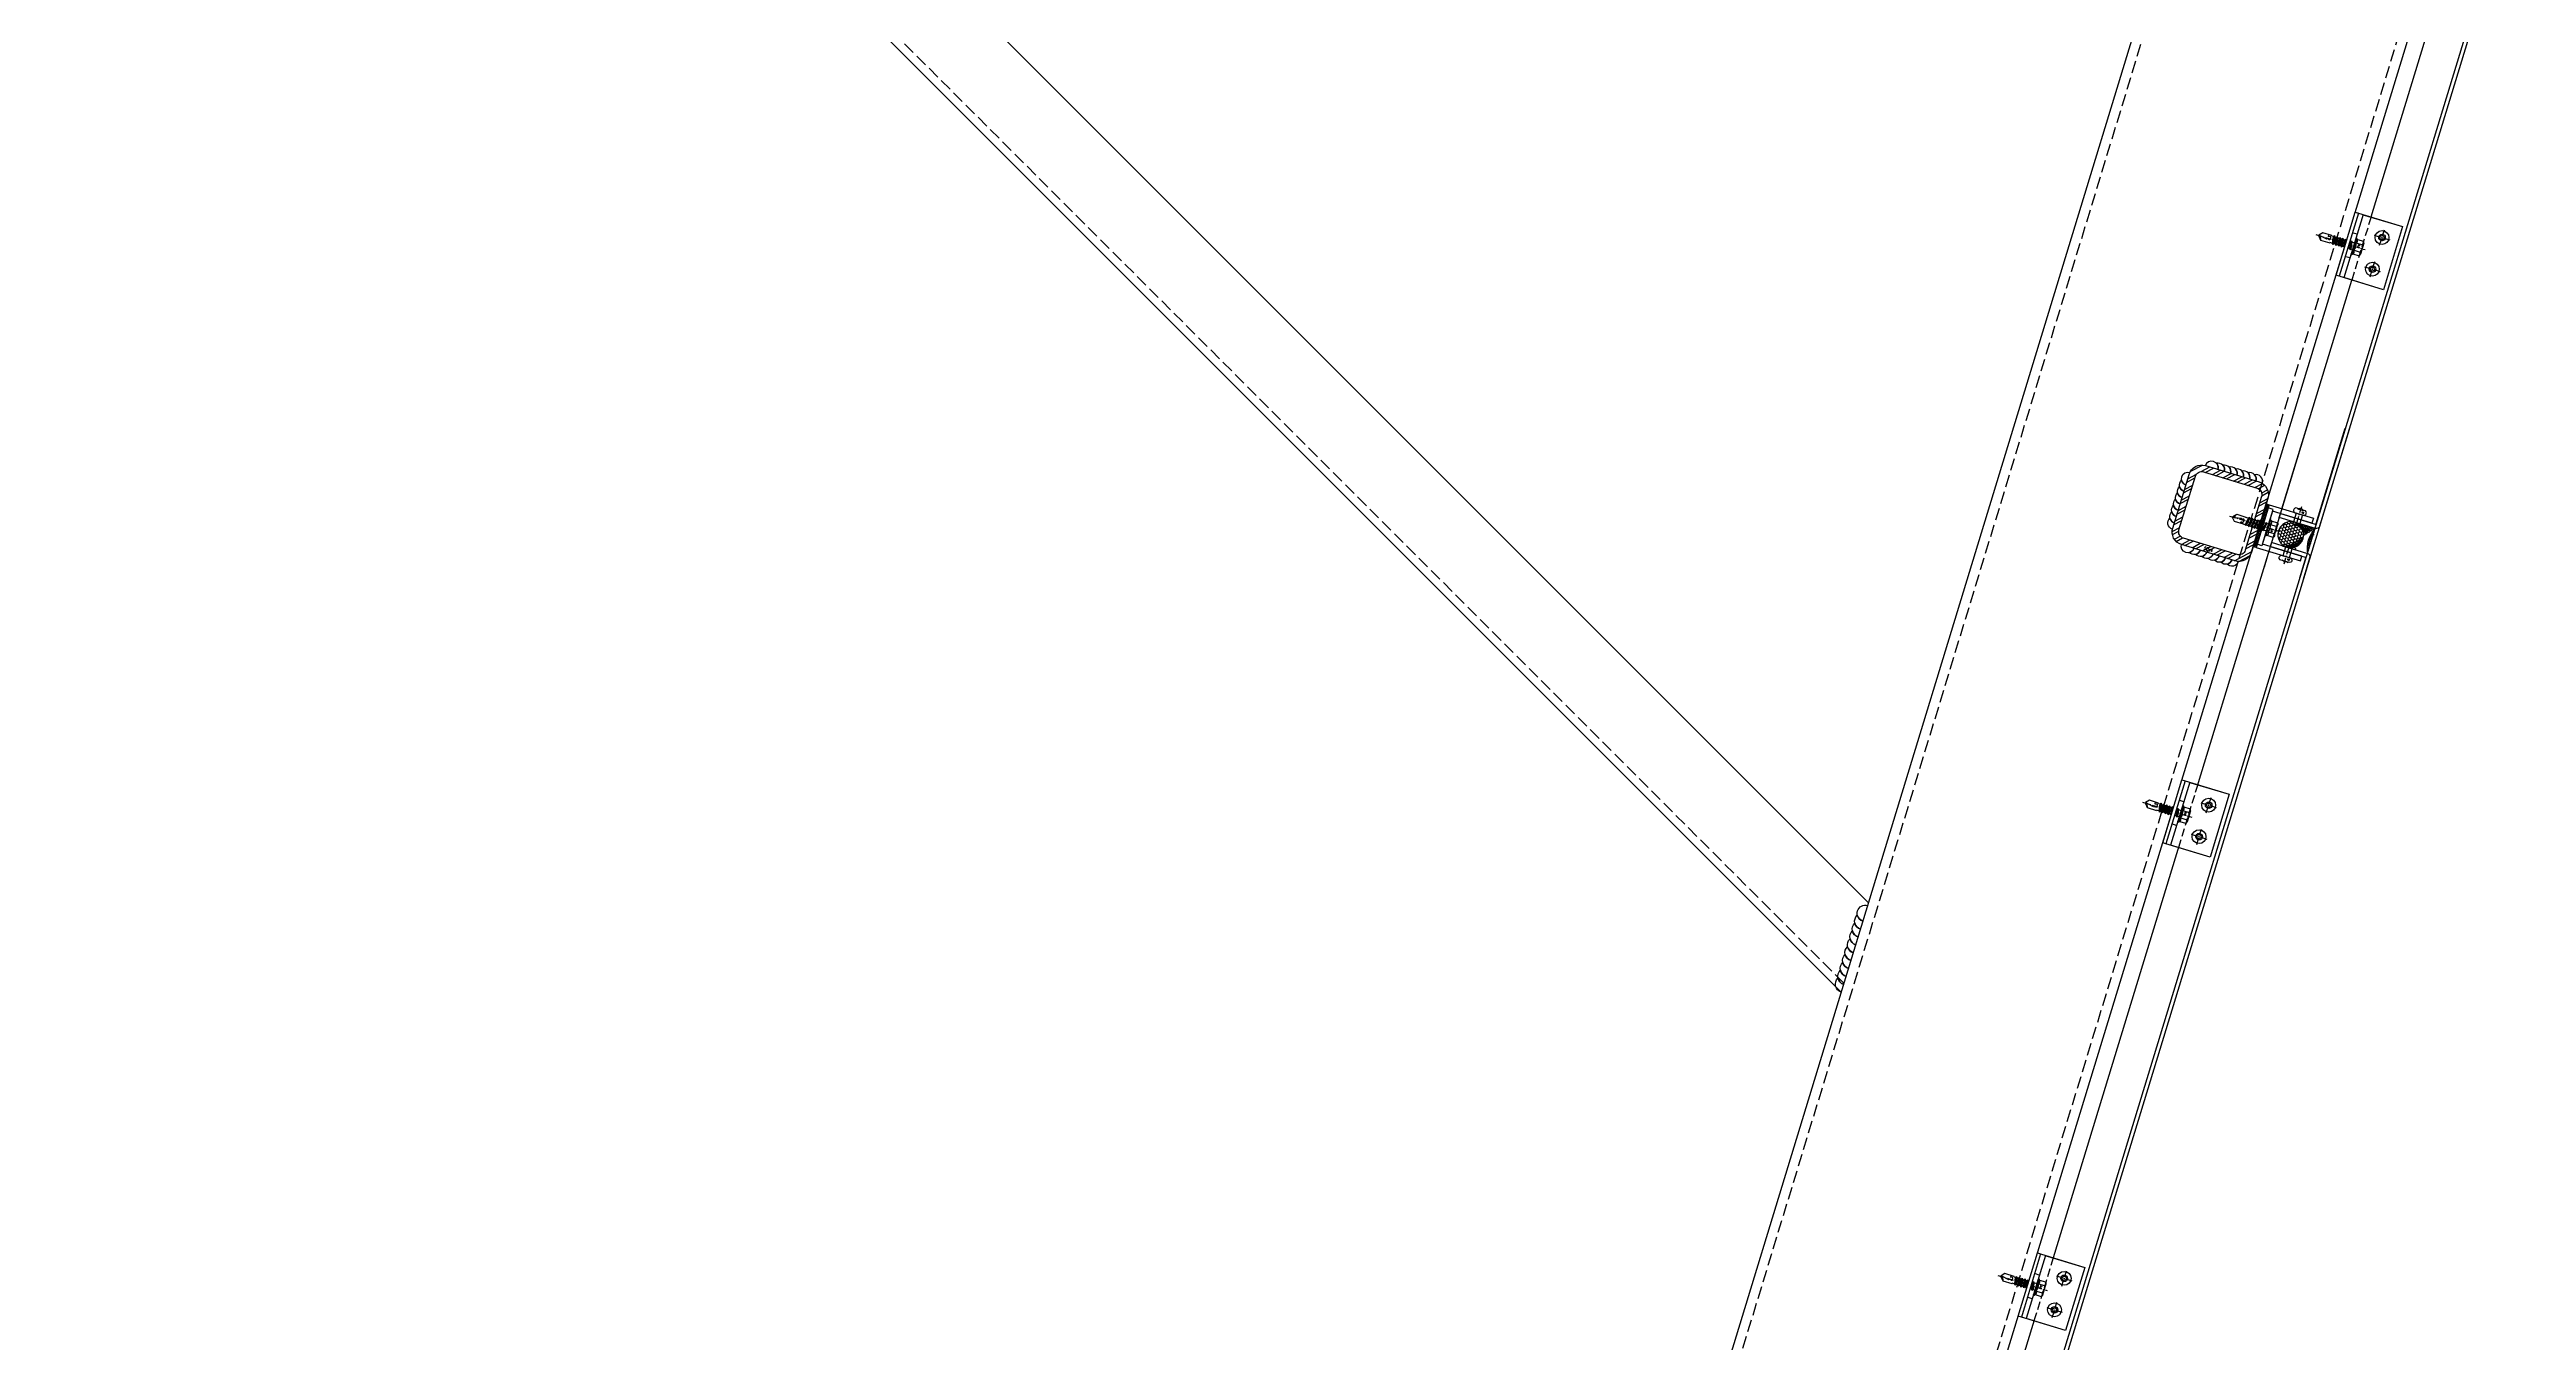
# Model space of a CAD drawing. Extents: x 220580 to 2027826, y -309201 to 71987.
# Drawn here: x 290165 to 291667, y -154765 to -153981 of the extents above; entities that cross this region are included whole.
import ezdxf
from ezdxf.enums import TextEntityAlignment as Align

# ---------------------------------------------------------------- set-up
doc = ezdxf.new("R2010")
doc.units = 0
for name, pattern in [('CENTER', [2, 1.25, -0.25, 0.25, -0.25]), ('ZN-CENTER', [2, 1.25, -0.25, 0.25, -0.25]), ('ZN-DASH', [0.35, 0.25, -0.1])]:
    doc.linetypes.add(name, pattern=pattern)
for name, color, linetype in [('!ZN1-填充-8', 8, 'Continuous'), ('!ZN3-铝板幕墙-3', 3, 'Continuous'), ('!ZN4-辅助材料-1', 1, 'Continuous'), ('!ZN4-配件-11', 11, 'Continuous'), ('!ZN5-钢材投影-40', 40, 'Continuous'), ('!ZN5-钢材断面-2', 2, 'Continuous'), ('!ZN5-铝材投影-112', 112, 'Continuous'), ('!ZN6-虚线-8', 8, 'ZN-DASH'), ('DIM', 173, 'Continuous'), ('Fill', 8, 'Continuous'), ('焊缝', 8, 'Continuous')]:
    doc.layers.add(name, color=color, linetype=linetype)
doc.layers.add('@ZN-型材编号（非打印层）', color=8, linetype='Continuous', plot=False)
doc.styles.add('DHTEXT-1', font='ROMANS.shx', dxfattribs={"width": 0.7, "bigfont": 'CHINESE.shx'})
doc.dimstyles.new('ZN3', dxfattribs={"dimscale": 3, "dimtxt": 2.5, "dimasz": 1.5, "dimexe": 1, "dimexo": 2, "dimgap": 0.9, "dimtad": 1, "dimdec": 0, "dimdsep": 46, "dimtxsty": 'DHTEXT-1', "dimblk": 'ARCHTICK', "dimcen": 2.5, "dimclrd": 173, "dimclre": 173, "dimclrt": 7, "dimazin": 2, "dimtfac": 1, "dimtix": 1, "dimtmove": 2, "dimatfit": 3, "dimfxl": 0, "dimarcsym": 0})

# ---------------------------------------------------------------- blocks, each defined once
blk = doc.blocks.new('铝板16mm胶缝')
at = {"layer": '!ZN1-填充-8'}
h = blk.add_hatch(dxfattribs=at)
h.set_pattern_fill('HONEY', color=256, scale=0.7, angle=-270, style=0)
h.set_pattern_definition([(90, (10097.3199, 185.0233), (-0.9623705, 1.666875), [1.11125, -2.2225]), (210, (10097.3199, 185.0233), (-0.962370845, -1.6668748), [1.11125, -2.2225]), (150, (10097.3199, 185.0233), (-1.924741345, 2e-07), [-2.2225, 1.11125])])
edge = h.paths.add_edge_path()
edge.add_ellipse((-8.5, 14.6), major_axis=(-8, 0), ratio=0.974793, start_angle=0, end_angle=360)
h = blk.add_hatch(dxfattribs=at)
h.set_pattern_fill('ANSI35', color=256, scale=0.5, angle=-270, style=0)
h.set_pattern_definition([(135, (0, 0), (-1.12253, -1.12253), []), (135, (0, 1.1225), (-1.12253, -1.12253), [1.984375, -0.396875, 0, -0.396875])])
edge = h.paths.add_edge_path()
edge.add_line((-0.5, 1.4), (-0.5, 14.6))
edge.add_line((-16.5, 1.4), (-16.5, 14.6))
edge.add_ellipse((-8.5, 14.6), major_axis=(-8, 0), ratio=0.974793, start_angle=0, end_angle=180)
edge.add_arc((-8.5, -14.4), 17.7, 63.1657, 116.8343)
at = {"layer": '!ZN4-辅助材料-1', "ltscale": 0.5}
blk.add_arc((-8.5, -14.4), 17.7, 63.1657, 116.8343, dxfattribs=at)
blk.add_ellipse((-8.5, 14.6), major_axis=(-8, 0), ratio=0.974793, dxfattribs=at)
at = {"layer": 'Defpoints', "ltscale": 0.5}
for p in [(-16.5, -0.6), (-8.5, -0.6), (-0.5, -0.6)]:
    blk.add_point(p, dxfattribs=at)
blk = doc.blocks.new('*U1824')
at = {"color": 0, "linetype": 'ZN-CENTER', "ltscale": 3}
blk.add_line((24, 0), (-7.3, 0), dxfattribs=at)
at = {"ltscale": 10}
for p, q in [((-5.4, -3.5), (-5.4, 3.5)), ((-1, 4.6), (-4.9, 4.6)), ((-1, 2.3), (-4.9, 2.3)), ((-0.6, -5.1), (-0.6, 5.1)), ((-0.2, 5.5), (0, 4.8)), ((0, -4.8), (0, 4.8)), ((0, 2.1), (14.3, 2.1)), ((1.4, 2.7), (2.2, -2.7)), ((3.2, 2.7), (4, -2.7)), ((5, 2.7), (5.8, -2.7)), ((6.8, 2.7), (7.6, -2.7)), ((8.6, 2.7), (9.4, -2.7)), ((10.4, 2.7), (11.2, -2.7)), ((12.2, 2.7), (13, -2.7)), ((-1, -2.3), (-4.9, -2.3)), ((-1, -4.6), (-4.9, -4.6)), ((-0.2, -5.5), (0, -4.8)), ((14.3, -2.1), (0, -2.1))]:
    blk.add_line(p, q, dxfattribs=at)
for points in [[(1.8, -2.1), (1, 2.1), (1.4, 2.7), (1.8, 2.1), (2.6, -2.1), (2.2, -2.7)], [(3.6, -2.1), (2.8, 2.1), (3.2, 2.7), (3.6, 2.1), (4.4, -2.1), (4, -2.7)], [(5.4, -2.1), (4.6, 2.1), (5, 2.7), (5.4, 2.1), (6.2, -2.1), (5.8, -2.7)], [(7.2, -2.1), (6.4, 2.1), (6.8, 2.7), (7.2, 2.1), (8, -2.1), (7.6, -2.7)], [(9, -2.1), (8.2, 2.1), (8.6, 2.7), (9, 2.1), (9.8, -2.1), (9.4, -2.7)], [(10.8, -2.1), (10, 2.1), (10.4, 2.7), (10.8, 2.1), (11.6, -2.1), (11.2, -2.7)], [(12.6, -2.1), (11.8, 2.1), (12.2, 2.7), (12.6, 2.1), (13.4, -2.1), (13, -2.7)]]:
    blk.add_lwpolyline(points, close=True, dxfattribs=at)
for points in [[(14.3, -2.1, -0.414214), (14.4, -2.2), (14.4, -2.3), (20.2, -2.3), (22, -0.3), (22, 0.3), (20.2, 2.3), (14.4, 2.3), (14.4, 2.2, -0.414214), (14.3, 2.1)], [(16.5, -2.3), (16.4, -1.2), (15.8, -1.5, -0.530462), (15, -1.2), (14.8, 0.1, -0.651316), (15.5, 0.5), (16, 0.2), (16.8, 0.7), (22, -0.3, -0.201226), (20.2, 2.3)]]:
    blk.add_lwpolyline(points, format="xyb", dxfattribs=at)
for centre, radius, start, end in [((-3.9, 3.5), 1.58, 133.1736, 226.8264), ((0.1, 0), 5.58, 155.5673, 204.4327), ((0.1, 3.5), 1.58, 133.1736, 226.8264), ((4.1, 0), 5.58, 155.5673, 204.4327), ((7.5, -2.9), 11.3, 132.4922, 138.6064), ((-3.9, -3.5), 1.58, 133.1736, 226.8264), ((0.1, -3.5), 1.58, 133.1736, 226.8264), ((7.5, 2.9), 11.3, 221.3936, 227.5078)]:
    blk.add_arc(centre, radius, start, end, dxfattribs=at)
at = {"layer": 'Defpoints', "color": 0, "ltscale": 10, "style": 'DHTEXT-1', "width": 0.7}
blk.add_text('5.5', height=1, rotation=90, dxfattribs=at).set_placement((-2.5, -0.9), align=Align.CENTER)
blk = doc.blocks.new('铝板连接件1(新规)')
at = {"layer": '!ZN1-填充-8'}
h = blk.add_hatch(dxfattribs=at)
h.set_pattern_fill('NET3', color=256, scale=0.4, angle=180, style=0)
h.set_pattern_definition([(180, (18968.597, 39999.0891), (-1e-15, -1.27), []), (240, (18968.597, 39999.0891), (1.099852263, -0.635), []), (300, (18968.597, 39999.0891), (1.099852263, 0.635), [])])
h.paths.add_polyline_path([(-13.5, 2), (-13.5, 0), (13.5, 0), (13.5, 2)])
at = {"layer": '!ZN4-辅助材料-1', "ltscale": 5}
blk.add_lwpolyline([(-13.5, 2), (-13.5, 0), (13.5, 0), (13.5, 2)], close=True, dxfattribs=at)
at = {"layer": '!ZN5-铝材投影-112'}
for points in [[(11.5, 2), (-13.5, 2), (-13.5, 30), (-10.5, 30), (-10.5, 5), (11.5, 5)], [(-11.5, 2), (13.5, 2), (13.5, 30), (10.5, 30), (10.5, 5), (-11.5, 5)]]:
    blk.add_lwpolyline(points, close=True, dxfattribs=at)
at = {"layer": '!ZN4-配件-11', "color": 1, "rotation": 270}
blk.add_blockref('*U1824', (0, 5), dxfattribs=at)
blk = doc.blocks.new('*U1825')
at = {"color": 0, "linetype": 'CENTER', "ltscale": 3}
blk.add_line((10, 0), (-2.5, 0), dxfattribs=at)
at = {"linetype": 'ByBlock', "lineweight": -2, "ltscale": 10}
for p, q in [((-1.2, -3), (-1.2, 3)), ((0, 4.2), (0, -4.2)), ((5.5, 2), (0, 2)), ((5.5, 2.5), (5.5, -2.5)), ((5.5, -2), (0, -2))]:
    blk.add_line(p, q, dxfattribs=at)
for centre, radius, start, end in [((4.4, 0), 5.96, 160.395, 199.605), ((0, 3), 1.2, 90, 180), ((7, 2.5), 1.5, 348.448, 180), ((16.2, 0), 8, 164.3308, 195.6692), ((6.2, 0), 2.67, 323.2266, 36.7843), ((0, -3), 1.2, 180, 270), ((7, -2.5), 1.5, 180, 11.552)]:
    blk.add_arc(centre, radius, start, end, dxfattribs=at)
at = {"layer": 'Defpoints', "color": 0, "ltscale": 10, "style": 'DHTEXT-1', "width": 0.7}
blk.add_text('D4', height=1, rotation=90, dxfattribs=at).set_placement((7.4, -1.8), align=Align.CENTER)
blk = doc.blocks.new('*U1710')
at = {"layer": '!ZN3-铝板幕墙-3'}
for p, q in [((-13.5, -5), (-71.4, -5)), ((13.5, -5), (23.6, -5))]:
    blk.add_line(p, q, dxfattribs=at)
for points in [[(-71.4, -30), (-10, -30, 0.414214), (-8, -28), (-8, -5), (-10.5, -5), (-10.5, -27, -0.414214), (-11, -27.5), (-71.4, -27.5)], [(23.6, -30), (10, -30, -0.414214), (8, -28), (8, -5), (10.5, -5), (10.5, -27, 0.414214), (11, -27.5), (23.6, -27.5)]]:
    blk.add_lwpolyline(points, format="xyb", dxfattribs=at)
at = {"layer": '!ZN4-辅助材料-1'}
blk.add_blockref('铝板16mm胶缝', (8.5, -29.4), dxfattribs=at)
at = {"layer": '!ZN4-配件-11', "rotation": 180}
blk.add_blockref('铝板连接件1(新规)', (0, 5), dxfattribs=at)
at = {"layer": '!ZN4-配件-11', "color": 1, "xscale": -1}
blk.add_blockref('*U1825', (-8, -16), dxfattribs=at)
at = {"layer": '!ZN4-配件-11', "color": 1}
blk.add_blockref('*U1825', (8, -16), dxfattribs=at)
blk = doc.blocks.new('*U2097')
at = {"color": 0, "linetype": 'CENTER', "ltscale": 3}
for p, q in [((4.9, 0), (-4.9, 0)), ((0, 4.9), (0, -4.9))]:
    blk.add_line(p, q, dxfattribs=at)
at = {"linetype": 'ByBlock', "ltscale": 10}
for radius in [4.2, 2, 1.23]:
    blk.add_circle((0, 0), radius, dxfattribs=at)
blk = doc.blocks.new('*U1915')
at = {"ltscale": 0.125}
blk.add_wipeout([(-20, -30), (20, -30), (20, -5), (-20, -5)], dxfattribs=at).dxf.layer = '!ZN6-虚线-8'
at = {"layer": '!ZN1-填充-8'}
h = blk.add_hatch(dxfattribs=at)
h.set_pattern_fill('NET3', color=256, scale=0.75, angle=180, style=0)
h.set_pattern_definition([(180, (-1731.706, 294.7402), (-3e-16, -2.38125), []), (240, (-1731.706, 294.7402), (2.062223, -1.190625), []), (300, (-1731.706, 294.7402), (2.062223, 1.190625), [])])
h.paths.add_polyline_path([(20, 0), (-20, 0), (-20, -2), (20, -2)])
at = {"layer": '!ZN5-铝材投影-112'}
blk.add_lwpolyline([(20, -2), (-20, -2), (-20, -30), (20, -30)], close=True, dxfattribs=at)
at = {"layer": '!ZN6-虚线-8', "color": 8, "linetype": 'ZN-DASH', "ltscale": 20}
blk.add_line((-20, -10), (20, -10), dxfattribs=at)
at = {"layer": '!ZN6-虚线-8', "linetype": 'ZN-DASH', "ltscale": 10}
for p, q in [((-7.5, -5), (-7.5, -2)), ((7.5, -5), (7.5, -2))]:
    blk.add_line(p, q, dxfattribs=at)
at = {"layer": '!ZN4-配件-11', "color": 1, "xscale": -1, "rotation": 270}
for name, p in [('*U1824', (0, -5)), ('*U2097', (-10, -20)), ('*U2097', (10, -20))]:
    blk.add_blockref(name, p, dxfattribs=at)
at = {"ltscale": 0.25}
blk.add_wipeout([(20, 0), (20, -2), (-20, -2), (-20, 0)], dxfattribs=at).dxf.layer = '!ZN4-辅助材料-1'
at = {"layer": '!ZN4-辅助材料-1'}
blk.add_lwpolyline([(20, 0), (-20, 0), (-20, -2), (20, -2)], close=True, dxfattribs=at)
at = {"layer": '!ZN5-铝材投影-112', "ltscale": 0.25}
blk.add_line((-20, -5), (20, -5), dxfattribs=at)
blk = doc.blocks.new('方管钢50x4')
at = {"layer": 'Fill'}
h = blk.add_hatch(dxfattribs=at)
h.set_pattern_fill('ANSI32', color=8, scale=0.5, style=0)
h.set_pattern_definition([(45, (-2819.7443, -883.732), (-3.367596, 3.367596), []), (45, (-2817.499, -883.732), (-3.367596, 3.367596), [])])
edge = h.paths.add_edge_path(flags=16)
edge.add_line((-17, 21), (17, 21))
edge.add_arc((17, 17), 4, 0, 90, ccw=False)
edge.add_line((21, 17), (21, -17))
edge.add_arc((17, -17), 4, 270, 360, ccw=False)
edge.add_line((17, -21), (-17, -21))
edge.add_arc((-17, -17), 4, 180, 270, ccw=False)
edge.add_line((-21, -17), (-21, 17))
edge.add_arc((-17, 17), 4, 90, 180, ccw=False)
edge = h.paths.add_edge_path()
edge.add_line((-17, 25), (17, 25))
edge.add_arc((17, 17), 8, 0, 90, ccw=False)
edge.add_line((25, 17), (25, -17))
edge.add_arc((17, -17), 8, 270, 360, ccw=False)
edge.add_line((17, -25), (-17, -25))
edge.add_arc((-17, -17), 8, 180, 270, ccw=False)
edge.add_line((-25, -17), (-25, 17))
edge.add_arc((-17, 17), 8, 90, 180, ccw=False)
for points in [[(-17, 25), (17, 25, -0.414214), (25, 17), (25, -17, -0.414214), (17, -25), (-17, -25, -0.414214), (-25, -17), (-25, 17, -0.414214)], [(-17, 21), (17, 21, -0.414214), (21, 17), (21, -17, -0.414214), (17, -21), (-17, -21, -0.414214), (-21, -17), (-21, 17, -0.414214)]]:
    blk.add_lwpolyline(points, format="xyb", close=True)
at = {"layer": '@ZN-型材编号（非打印层）', "style": 'DHTEXT-1', "width": 0.7}
blk.add_text('50x4', height=2, dxfattribs=at).set_placement((-0.5, -23), align=Align.MIDDLE_CENTER)
blk = doc.blocks.new('*U2003')
at = {"layer": '!ZN5-钢材断面-2'}
blk.add_blockref('方管钢50x4', (0, 0), dxfattribs=at)
blk = doc.blocks.new('20250825140909')
at = {"layer": '!ZN3-铝板幕墙-3'}
for points in [[(-2243.1, 4975), (-2118.5, 4975), (770.5, 14439)], [(-2096, 4971.6), (794, 14439)], [(-2093.5, 4971.3), (796.6, 14439)]]:
    blk.add_lwpolyline(points, dxfattribs=at)
at = {"layer": '!ZN5-钢材投影-40'}
for p, q in [((-1534.8, 6921.3), (767.5, 14463.3)), ((-1687.9, 6968), (597.6, 14454.8)), ((-523.8, 10781.3), (-1540.1, 11797.6)), ((-540.3, 10727.1), (-1575.4, 11762.2))]:
    blk.add_line(p, q, dxfattribs=at)
at = {"layer": '!ZN6-虚线-8', "ltscale": 30}
for p, q in [((-1540.6, 6923), (761.1, 14463)), ((-1682.1, 6966.3), (604, 14455.2)), ((-538.7, 10732.5), (-1571.9, 11765.8))]:
    blk.add_line(p, q, dxfattribs=at)
at = {"layer": '焊缝', "ltscale": 30}
for points in [[(-339.6, 11007.9, -0.57735), (-341.1, 11014.6, 0.267949), (-338.4, 11011.7, -0.57735), (-339.9, 11018.4, 0.267949), (-337.2, 11015.5, -0.57735), (-338.8, 11022.3, 0.267949), (-336, 11019.3, -0.57735), (-337.6, 11026.1, 0.267949), (-334.9, 11023.1, -0.57735), (-336.4, 11029.9, 0.267949), (-333.7, 11027, -0.57735), (-335.2, 11033.7, 0.267949), (-332.5, 11030.8, -0.57735), (-334, 11037.5, 0.267949), (-331.3, 11034.6, -1), (-328.9, 11042.2, -1)], [(-285.1, 11035.7, 0.57735), (-289.8, 11040.8, -0.267949), (-288.9, 11036.9, 0.57735), (-293.7, 11042, -0.267949), (-292.8, 11038.1, 0.57735), (-297.5, 11043.1, -0.267949), (-296.6, 11039.2, 0.57735), (-301.3, 11044.3, -0.267949), (-300.4, 11040.4, 0.57735), (-305.2, 11045.5, -0.267949), (-304.3, 11041.6, 0.57735), (-309, 11046.6, -0.267949), (-308.1, 11042.7, 0.57735), (-312.8, 11047.8, -0.267949), (-311.9, 11043.9, 1), (-319.6, 11046.2, 1)], [(-299.6, 10988.2, -0.57735), (-306.4, 10986.7, 0.267949), (-303.4, 10989.4, -0.57735), (-310.2, 10987.8, 0.267949), (-307.3, 10990.6, -0.57735), (-314, 10989, 0.267949), (-311.1, 10991.7, -0.57735), (-317.8, 10990.2, 0.267949), (-314.9, 10992.9, -0.57735), (-321.7, 10991.3, 0.267949), (-318.7, 10994.1, -0.57735), (-325.5, 10992.5, 0.267949), (-322.6, 10995.2, -0.57735), (-329.3, 10993.7, 0.267949), (-326.4, 10996.4, -1), (-334.1, 10998.7, -1)]]:
    blk.add_lwpolyline(points, format="xyb", dxfattribs=at)
at = {"layer": '焊缝', "ltscale": 1000}
blk.add_lwpolyline([(-540.3, 10727.1, -0.57735), (-542.3, 10735.6, 0.267949), (-538.9, 10731.9, -0.57735), (-540.8, 10740.4, 0.267949), (-537.4, 10736.7, -0.57735), (-539.4, 10745.1, 0.267949), (-536, 10741.5, -0.57735), (-537.9, 10749.9, 0.267949), (-534.5, 10746.3, -0.57735), (-536.5, 10754.7, 0.267949), (-533, 10751, -0.57735), (-535, 10759.5, 0.267949), (-531.6, 10755.8, -0.57735), (-533.5, 10764.3, 0.267949), (-530.1, 10760.6, -0.57735), (-532.1, 10769, 0.267949), (-528.7, 10765.4, -0.57735), (-530.6, 10773.8, 0.267949), (-527.2, 10770.2, -1), (-524.3, 10779.7, -1)], format="xyb", dxfattribs=at)
at = {"layer": '!ZN4-配件-11', "rotation": 343.0245005943809}
blk.add_blockref('*U2003', (-310.5, 11017.5), dxfattribs=at)
at = {"xscale": -1, "rotation": 73.02450059435307}
blk.add_blockref('*U1710', (-281.9, 11008.8), dxfattribs=at)
at = {"xscale": -1, "rotation": 73.02450059439599}
for p in [(-234.5, 11180.9), (-339.6, 10836.8), (-427.2, 10549.9)]:
    blk.add_blockref('*U1915', p, dxfattribs=at)
blk = doc.blocks.new('_ArchTick')
at = {"color": 0, "linetype": 'ByBlock', "const_width": 0.4}
blk.add_lwpolyline([(-0.5, -0.5), (0.5, 0.5)], dxfattribs=at)
blk = doc.blocks.new('*D545')
at = {"layer": 'Defpoints', "color": 0, "ltscale": 30, "transparency": 16777216}
for p in [(291538.5, -154279.4), (290470.1, -157779.4), (291258.2, -158019.9)]:
    blk.add_point(p, dxfattribs=at)
at = {"layer": 'DIM', "color": 173, "linetype": 'ByBlock', "lineweight": -2, "ltscale": 30, "transparency": 16777216}
for p, q in [((291921.1, -154396.1), (292518, -154578.3)), ((292326.7, -154519.9), (291258.2, -158019.9)), ((290852.7, -157896.1), (291449.5, -158078.3))]:
    blk.add_line(p, q, dxfattribs=at)
at = {"layer": 'DIM', "color": 173, "lineweight": -2, "ltscale": 30, "transparency": 16777216, "xscale": 300, "yscale": 300, "zscale": 300}
for p, rotation in [((292326.7, -154519.9), 73.02450059439671), ((291258.2, -158019.9), 253.0245005943967)]:
    blk.add_blockref('_ArchTick', p, dxfattribs=dict(at, rotation=rotation))
at = {"layer": 'DIM', "color": 7, "ltscale": 30, "transparency": 16777216, "insert": (291381.2, -156144.4), "char_height": 500, "attachment_point": 5, "rotation": 73.0245, "style": 'DHTEXT-1'}
blk.add_mtext('3659', dxfattribs=at)
blk = doc.blocks.new('*D546')
at = {"layer": 'Defpoints', "color": 0, "ltscale": 30, "transparency": 16777216}
for p in [(292605.7, -150783.6), (293393.8, -151024.2), (291538.5, -154279.4)]:
    blk.add_point(p, dxfattribs=at)
at = {"layer": 'DIM', "color": 173, "linetype": 'ByBlock', "lineweight": -2, "ltscale": 30, "transparency": 16777216}
for p, q in [((292988.2, -150900.4), (293585.1, -151082.6)), ((292326.7, -154519.9), (293393.8, -151024.2)), ((291921.1, -154396.1), (292518, -154578.3))]:
    blk.add_line(p, q, dxfattribs=at)
at = {"layer": 'DIM', "color": 173, "lineweight": -2, "ltscale": 30, "transparency": 16777216, "xscale": 300, "yscale": 300, "zscale": 300}
for p, rotation in [((293393.8, -151024.2), 73.0245005943945), ((292326.7, -154519.9), 253.0245005943945)]:
    blk.add_blockref('_ArchTick', p, dxfattribs=dict(at, rotation=rotation))
at = {"layer": 'DIM', "color": 7, "ltscale": 30, "transparency": 16777216, "insert": (292449, -152646.5), "char_height": 500, "attachment_point": 5, "rotation": 73.0245, "style": 'DHTEXT-1'}
blk.add_mtext('3655', dxfattribs=at)

msp = doc.modelspace()

# ---------------------------------------------------------------- block references
at = {"ltscale": 1000}
msp.add_blockref('20250825140909', (291791.7, -165279.4), dxfattribs=at)

# ---------------------------------------------------------------- next in the draw order: dimensions: what is measured, and where the dimension line sits
at = {"layer": 'DIM', "ltscale": 30}
for p2, distance, picture, middle in [((292605.7, -150783.6), -824, '*D546', (292449, -152646.5)), ((290470.1, -157779.4), 824, '*D545', (291381.2, -156144.4))]:
    dim = msp.add_aligned_dim(p1=(291538.5, -154279.4), p2=p2, distance=distance, dimstyle='ZN3', override={"dimscale": 200}, dxfattribs=at)
    dim.commit()
    dim.dimension.update_dxf_attribs({"geometry": picture, "text_midpoint": middle})

doc.saveas('drawing.dxf')
